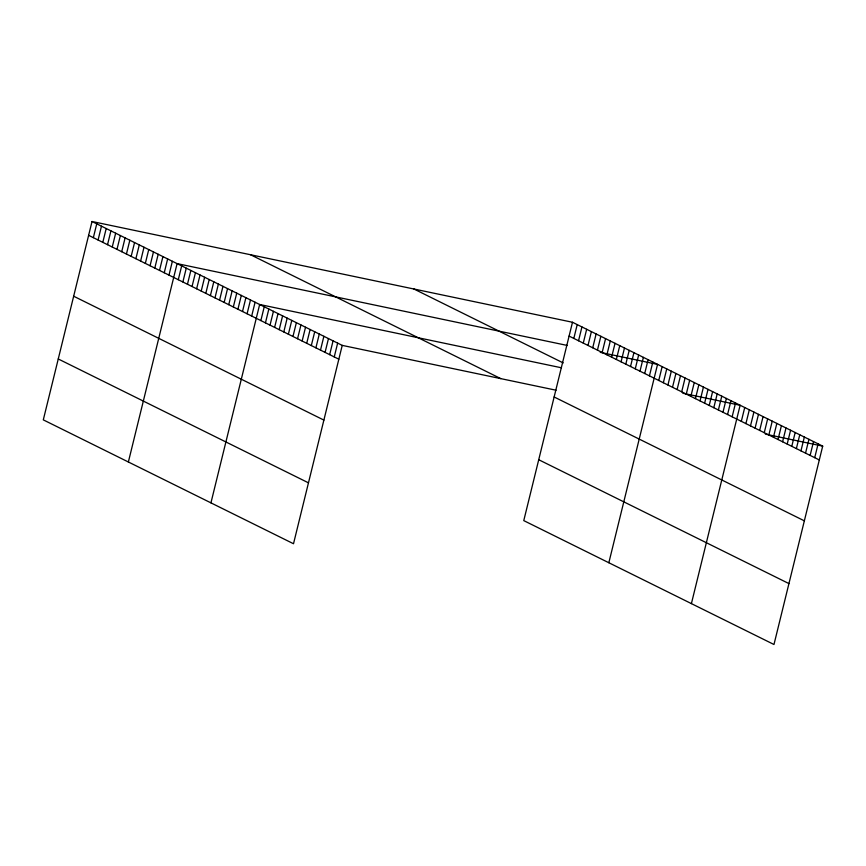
<?xml version="1.0" encoding="UTF-8"?>
<svg xmlns="http://www.w3.org/2000/svg" width="866" height="866" viewBox="0 0 866 866"><rect width="100%" height="100%" fill="white"/><g stroke="black" fill="none" stroke-linecap="round" stroke-linejoin="round"><path stroke-width="1.3" d="M92.023 221.501L43.3 419.869L293.509 543.74L342.232 345.382L92.023 221.501L572.491 322.26L822.7 446.131L773.977 644.499L523.768 520.618L572.491 322.26M93.355 237.663L96.743 223.85M98.085 240.001L101.474 226.188M102.805 242.339L106.204 228.527M107.536 244.677L110.924 230.865M112.255 247.016L115.654 233.203M116.986 249.365L120.374 235.541M121.716 251.703L125.105 237.89M126.436 254.041L129.835 240.228M131.167 256.379L134.555 242.567M135.886 258.718L139.285 244.905M140.617 261.056L144.005 247.243M145.347 263.394L148.736 249.581M150.067 265.743L153.466 251.919M154.798 268.081L158.186 254.268M159.517 270.419L162.916 256.607M164.248 272.758L167.647 258.945M168.978 275.096L172.366 261.283M128.374 461.979L177.097 263.621L567.306 345.458M178.288 279.707L181.676 265.894M182.878 281.98L186.266 268.168M187.467 284.254L190.856 270.441M192.046 286.516L195.445 272.703M196.636 288.789L200.035 274.977M201.226 291.063L204.614 277.25M205.816 293.336L209.204 279.523M210.395 295.609L213.794 281.786M214.984 297.872L218.384 284.059M219.574 300.145L222.963 286.332M224.164 302.418L227.552 288.605M228.743 304.691L232.142 290.879M233.333 306.965L236.732 293.141M237.923 309.227L241.311 295.414M242.512 311.5L245.901 297.688M247.091 313.773L250.49 299.961M251.681 316.047L255.08 302.234M210.947 502.854L259.659 304.496L561.471 367.79M260.861 320.582L264.249 306.77M265.451 322.856L268.839 309.043M270.03 325.129L273.429 311.316M274.619 327.402L278.018 313.589M279.209 329.675L282.597 315.852M283.799 331.938L287.187 318.125M288.378 334.211L291.777 320.398M292.968 336.484L296.367 322.672M297.558 338.758L300.946 324.934M302.147 341.02L305.536 327.207M306.726 343.293L310.125 329.481M311.316 345.566L314.715 331.754M315.906 347.84L319.294 334.027M320.496 350.113L323.884 336.289M325.075 352.375L328.474 338.563M329.665 354.649L333.064 340.836M334.254 356.922L337.643 343.109M573.822 338.422L577.211 324.598M578.542 340.76L581.941 326.947M583.273 343.098L586.661 329.286M588.003 345.437L591.391 331.624M592.723 347.775L596.122 333.962M597.453 350.113L600.842 336.3M602.173 352.462L605.572 338.638M606.904 354.8L610.292 340.988M611.634 357.138L615.022 343.326M616.354 359.477L619.753 345.664M621.084 361.815L624.473 348.002M625.804 364.153L629.203 350.34M630.535 366.491L633.923 352.679M635.265 368.84L638.653 355.017M639.985 371.178L643.384 357.366M644.715 373.517L648.104 359.704M649.435 375.855L652.834 362.042M608.841 562.738L657.554 364.38L600.235 352.354M658.755 380.466L662.144 366.654M663.345 382.74L666.733 368.927M667.924 385.013L671.323 371.189M672.514 387.275L675.913 373.463M677.104 389.548L680.492 375.736M681.694 391.822L685.082 378.009M686.273 394.095L689.672 380.282M690.862 396.368L694.261 382.545M695.452 398.631L698.84 384.818M700.042 400.904L703.43 387.091M704.621 403.177L708.02 389.364M709.211 405.45L712.61 391.627M713.8 407.713L717.189 393.9M718.39 409.986L721.779 396.173M722.969 412.259L726.368 398.447M727.559 414.533L730.958 400.72M732.149 416.806L735.537 402.982M691.404 603.613L740.127 405.256L682.809 393.24M741.328 421.341L744.717 407.529M745.907 423.615L749.307 409.802M750.497 425.888L753.896 412.075M755.087 428.161L758.475 414.338M759.677 430.424L763.065 416.611M764.256 432.697L767.655 418.884M768.846 434.97L772.245 421.157M773.435 437.243L776.824 423.431M778.025 439.517L781.413 425.693M782.604 441.779L786.003 427.966M787.194 444.052L790.593 430.24M791.784 446.326L795.172 432.513M796.374 448.599L799.762 434.775M800.953 450.861L804.352 437.049M805.542 453.135L808.941 439.322M810.132 455.408L813.52 441.595M814.722 457.681L818.11 443.868M342.232 345.382L556.08 390.22M765.382 434.115L822.7 446.131M569.092 336.084L819.312 459.954M413.937 289.017L563.225 362.919M554.132 396.974L804.352 520.845M250.577 254.756L500.786 378.626M88.624 235.325L338.844 359.195M538.728 459.727L788.937 583.597M73.675 296.226L323.884 420.097M58.26 358.968L308.469 482.838"/></g></svg>
